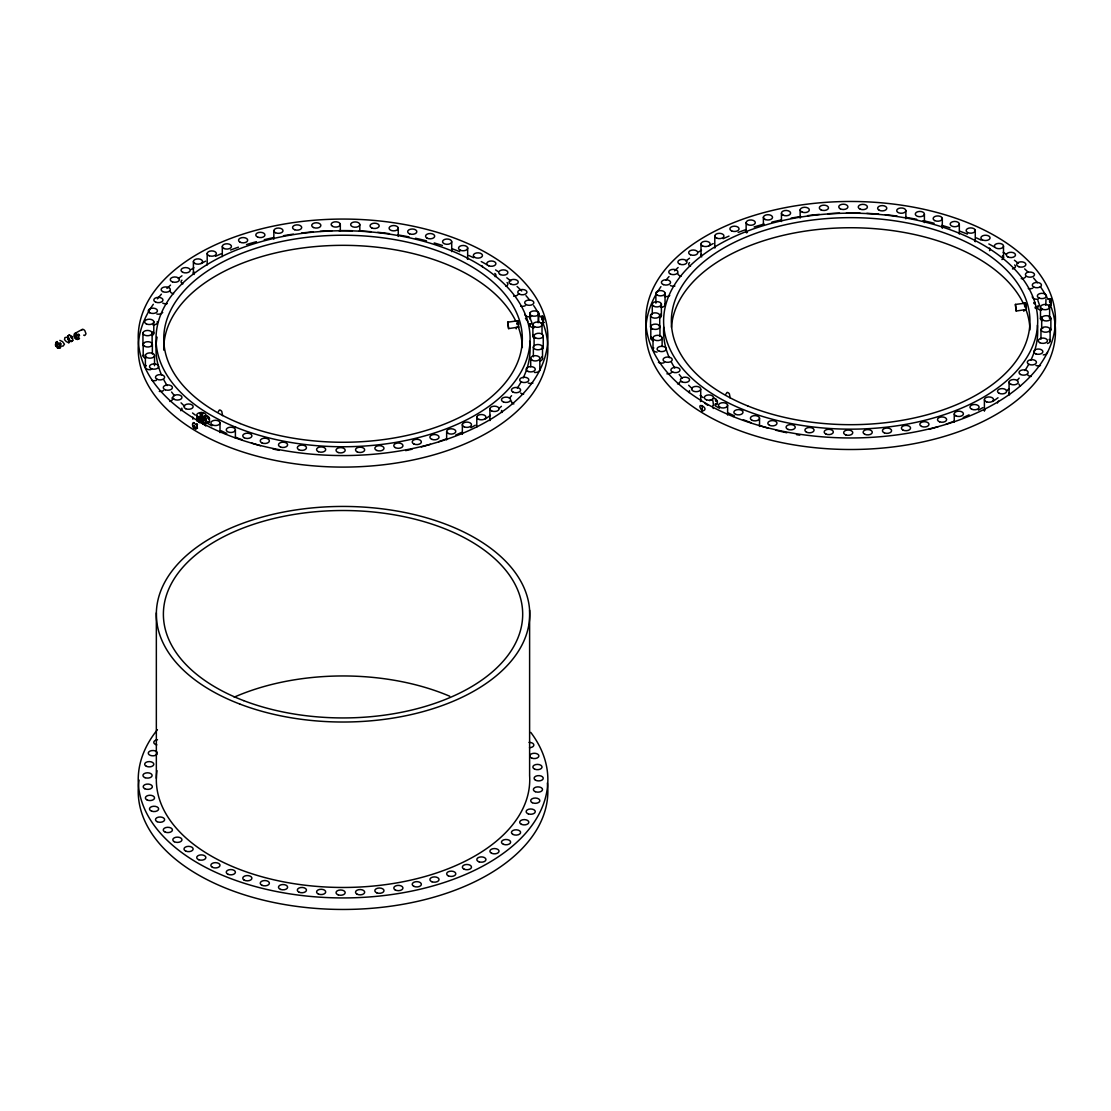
<?xml version="1.0" encoding="UTF-8"?>
<svg xmlns="http://www.w3.org/2000/svg" width="1111" height="1111" viewBox="0 0 1111 1111"><rect width="100%" height="100%" fill="white"/><g stroke="black" fill="none" stroke-linecap="round" stroke-linejoin="round"><path stroke-width="1.5" d="M201.41 422.791L201.41 412.514L200.216 412.598A4.583 2.653 0 0 0 196.828 415.792L196.8 420.902M530.447 318.468L529.933 312.746M202.563 417.736L204.618 417.667L205.966 419.708L202.563 421.611L201.23 419.597C209.049 406.626 214.451 429.693 202.563 421.611L202.591 412.625L201.41 412.514M205.785 423.555L205.966 415.847M218.298 411.653L219.464 409.987A3.347 1.889 61.2 0 1 221.769 411.389L222.617 415.639M518.781 327.065L517.879 320.732L507.658 322.204L508.588 328.606L518.781 327.065L516.24 327.453L516.24 328.898M542.668 320.121L543.557 322.829L543.279 316.76L540.932 316.704L542.848 316.191M725.914 394.058L727.066 392.391A3.347 1.889 61.2 0 1 729.371 393.794L730.219 398.044M1026.397 309.483L1025.495 303.136L1015.343 304.442L1016.19 311.024L1026.397 309.483L1023.842 309.872L1023.842 311.302M1050.45 303.345L1051.27 305.192L1050.881 299.165L1048.534 299.123L1050.45 298.595M517.476 321.523L517.879 320.732M1025.495 303.136L1025.078 305.344M59.841 340.383L62.48 341.577L64.452 344.202L63.119 346.063L61.063 346.132M55.842 342.577C59.98 339.272 52.661 344.507 56.647 346.854C57.591 350.243 63.605 345.549 58.952 348.257M68.493 336.022L69.521 335.05L71.826 336.452L72.965 340.147L70.91 341.702L72.715 340.674M74.34 333.856C72.548 336.411 77.645 342.244 78.673 337.841C78.27 332.133 72.423 333.953 75.52 333.217M192.745 423.235C191.328 425.513 194.953 430.999 196.994 427.888C198.841 424.402 191.411 422.458 193.925 422.583M163.761 350.132A179.288 103.517 0 0 1 317.899 246.35A179.288 103.517 0 0 1 515.879 321.343L516.226 320.94M542.154 322.718L543.654 322.787M1023.828 303.345L1025.175 303.456M1049.756 305.136L1051.27 305.192M81.478 330.328L82.561 329.328A3.347 1.889 61.2 0 1 84.867 330.731L86.019 333.8L84.867 335.466A3.347 1.889 61.2 0 1 83.714 335.133M59.841 347.743L59.452 344.229L56.203 342.244M717.22 403.751L715.415 404.765L717.22 403.751L717.47 401.807L715.748 398.918L713.581 398.252M69.063 335.175L67.743 336.036L69.521 335.05M204.646 416.694L205.493 416.208M709.443 400.654L711.54 399.849L712.929 400.835L713.484 405.418L712.734 405.862M55.842 345.313L57.022 344.66L57.397 345.465L56.203 346.118M58.952 343.521L60.188 342.841L60.661 343.563L61.036 344.354L59.841 345.007M68.715 338.244L67.743 338.772L68.59 340.299L69.521 339.785L68.493 337.438M71.826 336.452L70.91 336.952L71.757 338.466L72.715 337.938M59.452 344.229L60.661 343.563M71.382 337.675L72.326 337.161M68.118 339.577L69.063 339.049M74.34 336.605L75.52 335.953M77.451 334.8L78.687 334.119L79.159 334.842L79.534 335.633L78.339 336.286M77.951 335.508L79.159 334.842M70.049 340.41L68.771 341.119L68.771 342.563M75.145 338.133L76.367 337.466M77.451 339.535L79.534 338.383L78.687 338.869M201.841 418.25L206.424 415.708M201.41 418.875L205.396 416.681M201.23 419.597L205.327 417.347M201.41 420.291L205.396 418.097M192.745 425.971L193.925 425.332L194.772 426.846L193.55 427.513M201.841 420.986L205.618 418.903M208.729 417.111L207.813 417.611L208.66 419.125L209.618 418.597M193.106 426.777L194.3 426.124M196.355 424.888L197.564 424.221M208.285 418.333L209.229 417.819M206.424 420.444L205.493 420.958L204.646 419.444M194.078 428.152L195.717 427.249M195.855 428.915L197.564 428.096M205.521 423.61L209.618 421.333M714.026 398.113L712.637 398.766M716.331 399.516L715.415 400.029L716.262 401.543L717.22 401.015M715.887 400.752L716.831 400.224M75.895 332.869L82.103 329.481M508.588 328.606L507.88 321.982M1016.19 311.024L1015.482 304.386M526.572 318.246L525.475 318.343M1035.035 307.233L1035.383 308.427M72.326 341.035L70.618 340.896M541.043 316.441L542.668 316.246M515.962 321.246L517.559 321.051M543.557 318.079L541.89 318.288L542.154 319.982L543.751 319.787M542.029 319.107L543.654 318.913M518.587 322.621L516.934 322.829L517.184 324.523L518.781 324.329M517.073 323.648L518.698 323.454M541.196 322.912L543.751 322.523M1023.689 303.4L1025.314 303.192M1051.159 300.498L1049.492 300.706L1049.756 302.4L1051.353 302.192M1035.174 303.317L1033.897 303.484L1033.785 302.65L1035.035 302.498L1035.285 304.192M1049.645 301.525L1051.27 301.317M1026.189 305.039L1024.536 305.247L1024.8 306.942L1026.397 306.733M1024.675 306.067L1026.3 305.858M1051.353 304.942L1048.812 305.331L1048.812 306.761M716.331 404.265L715.123 403.96M208.729 421.847L207.521 421.555M704.86 403.362L705.568 403.724M196.828 415.792L199.994 417.708A4.583 2.653 0 0 0 205.702 415.917A4.583 2.653 0 0 0 202.591 412.625M529.933 317.843L531.975 322.884L530.905 324.356L529.822 323.912M702.249 411.028C711.457 409.042 693.736 399.71 702.249 411.028L702.249 405.557M1037.868 300.442L1039.577 305.289L1038.521 306.761L1037.424 306.317M197.452 421L198.647 421.722M1045.993 299.276L1045.77 305.164M706.249 404.14L707.624 405.265M199.383 422.249L200.022 422.847L199.994 417.708M197.258 426.027L196.744 423.777M538.155 322.759L538.391 312.344M526.058 319.51L527.419 320.093L527.683 321.787M538.668 314.371L538.682 322.093M1050.881 299.165L1050.881 304.65M1050.867 318.274L1050.867 329.814M1050.117 329.8A4.583 2.653 0 0 1 1042.91 331.731A4.583 2.653 0 0 1 1043.604 327.162A4.583 2.653 0 0 1 1050.117 329.8L1050.117 341.327M1049.617 306.775L1049.617 318.301A4.583 2.653 0 0 0 1049.326 317.635M1041.687 318.343L1041.687 328.231M1040.965 329.328L1040.965 339.216M1040.493 307.372L1040.493 318.899M1009.08 382.017L1009.08 393.544M1003.511 246.239A4.583 2.653 0 0 1 996.345 248.239A4.583 2.653 0 0 1 996.942 243.656A4.583 2.653 0 0 1 1003.511 246.239L1003.511 257.766M984.402 399.585L984.402 411.126M975.264 230.213L975.264 241.74A4.583 2.653 0 0 0 974.958 241.073M959.321 224.186A4.583 2.653 0 0 1 952.294 226.325A4.583 2.653 0 0 1 952.585 221.742A4.583 2.653 0 0 1 959.321 224.186L959.321 234.06M954.252 414L954.252 422.236M942.309 218.409L942.309 228.297M924.408 214.34A4.583 2.653 0 0 1 917.172 216.214A4.583 2.653 0 0 1 917.964 211.659A4.583 2.653 0 0 1 924.408 214.34L924.408 222.575M905.868 210.618A4.583 2.653 0 0 1 898.98 212.909A4.583 2.653 0 0 1 898.98 208.326A4.583 2.653 0 0 1 905.868 210.618L905.868 218.853M800.142 209.854L800.142 218.089M781.45 213.298L781.45 221.533M763.396 217.117L763.396 225.352M759.535 418.208L759.535 426.443M746.134 222.644L746.134 232.532M727.608 405.14L727.608 415.028M714.79 235.838L714.79 247.364M700.999 244.059L700.999 255.599M700.722 389.364A4.583 2.653 0 0 1 693.403 391.155A4.583 2.653 0 0 1 694.389 386.6A4.583 2.653 0 0 1 700.722 389.364L700.722 400.904M665.045 293.151L665.045 304.678M662.128 338.216A4.583 2.653 0 0 1 654.879 340.105A4.583 2.653 0 0 1 655.671 335.536A4.583 2.653 0 0 1 662.128 338.216L662.128 346.451M661.392 303.956L661.392 315.482M659.962 326.592L659.962 336.48M659.726 315.593A4.583 2.653 0 0 1 652.699 317.746A4.583 2.653 0 0 1 652.99 313.149A4.583 2.653 0 0 1 659.726 315.593L659.726 327.12M655.879 293.276L655.879 303.164M653.004 337.688L653.004 349.215M652.282 304.608L652.282 314.496M650.796 326.926L650.796 338.452M650.546 315.399L650.546 326.926M543.251 335.869L543.251 347.396M542.515 347.382A4.583 2.653 0 0 1 535.308 349.326A4.583 2.653 0 0 1 536.002 344.757A4.583 2.653 0 0 1 542.515 347.382L542.515 358.922M542.015 324.37L542.015 334.258M539.849 358.117L539.849 369.644A4.583 2.653 0 0 0 539.599 368.963M534.085 335.939L534.085 345.827M533.363 346.924L533.363 356.812M532.891 324.967L532.891 336.494M530.697 358.506L530.697 366.741M530.225 314.76L530.225 319.288M530.225 324.356L530.225 326.287M529.614 610.189L529.614 775.645A186.704 107.795 0 0 1 338.716 887.439A186.704 107.795 0 0 1 156.984 770.659M489.895 409.098L489.895 420.625A4.583 2.653 0 0 1 490.284 419.278M476.786 417.18L476.786 427.068M467.662 247.795L467.662 259.335A4.583 2.653 0 0 0 467.356 258.655M462.357 424.471L462.357 434.359M451.719 241.767A4.583 2.653 0 0 1 444.692 243.92A4.583 2.653 0 0 1 444.983 239.323A4.583 2.653 0 0 1 451.719 241.767L451.719 251.655M446.65 431.596L446.65 439.831M398.266 228.213A4.583 2.653 0 0 1 391.378 230.505A4.583 2.653 0 0 1 391.378 225.908A4.583 2.653 0 0 1 398.266 228.213L398.266 236.449M359.811 224.741A4.583 2.653 0 0 1 352.687 226.783A4.583 2.653 0 0 1 353.187 222.2A4.583 2.653 0 0 1 359.811 224.741L359.811 231.338M340.313 224.339L340.313 230.921M273.848 230.894L273.848 239.129M235.393 430.068A4.583 2.653 0 0 1 228.186 432.012A4.583 2.653 0 0 1 228.88 427.443A4.583 2.653 0 0 1 235.393 430.068L235.393 438.303M222.297 246.725L222.297 256.613M220.006 422.735L220.006 432.61M207.188 253.433L207.188 264.96A4.583 2.653 0 0 1 207.396 264.279M200.216 412.598L200.216 422.472M198.897 417.43L198.897 421.958M197.966 416.986L197.966 421.319M193.397 261.654L193.397 273.181M156.345 612.883L156.345 778.325M154.526 355.798A4.583 2.653 0 0 1 147.277 357.686A4.583 2.653 0 0 1 148.069 353.117A4.583 2.653 0 0 1 154.526 355.798L154.526 365.686M153.79 321.537L153.79 333.078M152.36 344.188L152.36 354.062M152.124 333.189A4.583 2.653 0 0 1 145.097 335.328A4.583 2.653 0 0 1 145.388 330.745A4.583 2.653 0 0 1 152.124 333.189L152.124 344.716M145.388 355.27L145.388 366.811M143.194 344.507L143.194 356.048M142.944 332.994L142.944 344.521M77.312 337.869L77.312 339.299M76.242 333.758L76.242 339.244M58.814 346.576L58.814 348.021M57.744 342.48L57.744 347.965M529.03 742.398A4.583 2.653 0 0 1 533.835 744.912A4.583 2.653 0 0 1 529.489 747.689M547.362 782.991A204.827 118.252 0 0 1 340.48 909.451A204.827 118.252 0 0 1 139.125 780.061M530.766 732.385A204.827 118.252 0 0 1 340.48 897.924A204.827 118.252 0 0 1 157.415 729.705M156.859 744.87A4.583 2.653 0 0 1 153.804 742.176A4.583 2.653 0 0 1 157.526 739.759M157.318 753.786A4.583 2.653 0 0 1 150.318 755.383A4.583 2.653 0 0 1 150.138 751.036A4.583 2.653 0 0 1 157.262 752.425M234.213 697.152A179.649 103.712 0 0 1 449.719 696.222M507.06 282.541A4.583 2.653 0 0 1 505.936 286.221M518.101 294.304A4.583 2.653 0 0 1 513.615 296.234M494.812 273.431A4.583 2.653 0 0 1 495.117 276.653M481.799 265.626A4.583 2.653 0 0 1 482.48 266.946M529.641 341.341A187.051 108.003 0 0 1 523.198 377.907M520.878 382.323A187.051 108.003 0 0 1 517.282 388.114M511.574 395.697A187.051 108.003 0 0 1 509.491 398.113M501.422 406.307A187.051 108.003 0 0 1 498.895 408.556M490.409 415.361A187.051 108.003 0 0 1 485.16 419.055M475.314 425.207A187.051 108.003 0 0 1 470.842 427.707M461.482 432.429A187.051 108.003 0 0 1 455.621 435.095M446.483 438.831A187.051 108.003 0 0 1 438.581 441.692M430.443 444.317A187.051 108.003 0 0 1 421.319 446.928M411.973 449.233A187.051 108.003 0 0 1 405.626 450.622M279.264 450.372A187.051 108.003 0 0 1 272.931 448.969M260.543 445.775A187.051 108.003 0 0 1 251.544 443.039M241.948 439.706A187.051 108.003 0 0 1 235.754 437.303M226.769 433.443A187.051 108.003 0 0 1 221.02 430.707M211.868 425.832A187.051 108.003 0 0 1 207.521 423.277M195.355 415.125A187.051 108.003 0 0 1 192.536 412.973M184.648 406.293A187.051 108.003 0 0 1 181.051 402.835M174.51 395.697A187.051 108.003 0 0 1 171.594 392.03M167.15 385.6A187.051 108.003 0 0 1 163.803 379.754M161.692 375.31A187.051 108.003 0 0 1 157.082 337.133M518.323 327.065A179.288 103.517 0 0 1 522.323 347.549M543.279 323.968A204.827 118.252 0 0 1 325.19 466.648A204.827 118.252 0 0 1 153.318 304.275M157.415 298.873A204.827 118.252 0 0 1 161.428 294.165M166.956 288.443A204.827 118.252 0 0 1 170.525 285.096M178.246 278.625A204.827 118.252 0 0 1 181.954 275.806M191.175 269.501A204.827 118.252 0 0 1 193.939 267.765M201.133 263.571A204.827 118.252 0 0 1 205.604 261.154M215.52 256.308A204.827 118.252 0 0 1 221.408 253.697M230.56 250.017A204.827 118.252 0 0 1 238.421 247.184M246.517 244.545A204.827 118.252 0 0 1 256.474 241.67M264.265 239.684A204.827 118.252 0 0 1 273.792 237.56M283.486 235.699A204.827 118.252 0 0 1 293.332 234.129M301.623 233.032A204.827 118.252 0 0 1 313.358 231.838M320.107 231.338A204.827 118.252 0 0 1 331.981 230.755M338.786 230.616A204.827 118.252 0 0 1 352.395 230.713M359.186 230.963A204.827 118.252 0 0 1 371.046 231.699M377.768 232.296A204.827 118.252 0 0 1 389.447 233.671M397.696 234.879A204.827 118.252 0 0 1 409.084 236.907M415.486 238.24A204.827 118.252 0 0 1 426.499 240.851M434.207 242.948A204.827 118.252 0 0 1 442.414 245.448M452.01 248.711A204.827 118.252 0 0 1 459.76 251.669M468.745 255.474A204.827 118.252 0 0 1 473.522 257.683M481.23 261.557A204.827 118.252 0 0 1 487.146 264.807M495.589 269.931A204.827 118.252 0 0 1 498.284 271.709M506.824 277.833A204.827 118.252 0 0 1 510.824 281.014M517.073 286.485A204.827 118.252 0 0 1 521.684 290.999M525.947 295.623A204.827 118.252 0 0 1 529.85 300.359M533.697 305.636A204.827 118.252 0 0 1 540.21 316.816M181.773 408.154A4.583 2.653 0 0 1 180.746 410.737M192.8 417.125A4.583 2.653 0 0 1 192.828 419.166M202.591 424.152A4.583 2.653 0 0 1 204.618 424.874M205.327 425.43A4.583 2.653 0 0 1 205.757 426.068M501.936 412.487A4.583 2.653 0 0 1 501.7 410.459M513.865 403.96A4.583 2.653 0 0 1 511.532 401.029M523.684 394.044A4.583 2.653 0 0 1 520.628 393.044M532.891 383.114A4.583 2.653 0 0 1 528.308 383.045M539.779 370.338A4.583 2.653 0 0 1 534.419 372.449M541.46 356.978A4.583 2.653 0 0 1 539.877 361.089M542.612 346.076A4.583 2.653 0 0 1 541.96 349.285M534.585 338.272A4.583 2.653 0 0 1 533.863 334.55M534.072 327.731A4.583 2.653 0 0 1 530.447 323.648M530.669 316.732A4.583 2.653 0 0 1 524.67 314.344M525.225 305.747A4.583 2.653 0 0 1 520.684 306.136M194.119 274.486A4.583 2.653 0 0 1 193.897 271.848M182.898 283.902A4.583 2.653 0 0 1 181.926 280.194M173.594 293.707A4.583 2.653 0 0 1 170.247 291.124M167.303 303.595A4.583 2.653 0 0 1 162.775 303.136M162.706 312.413A4.583 2.653 0 0 1 162.164 313.024M161.373 313.538A4.583 2.653 0 0 1 156.859 314.038M157.262 321.593A4.583 2.653 0 0 1 152.971 324.981M152.887 331.8A4.583 2.653 0 0 1 151.999 335.508M151.596 343.382A4.583 2.653 0 0 1 151.415 346.035M144.166 346.424A4.583 2.653 0 0 1 143.652 343.216M145.735 358.256A4.583 2.653 0 0 1 143.666 354.701M150.707 369.685A4.583 2.653 0 0 1 146.055 368.463A4.583 2.653 0 0 1 146.235 365.519M156.359 380.365A4.583 2.653 0 0 1 151.763 380.365M163.595 390.475A4.583 2.653 0 0 1 159.304 391.405M171.955 397.932A4.583 2.653 0 0 1 169.886 401.488M1050.881 306.372A204.827 118.252 0 0 1 840.43 449.358A204.827 118.252 0 0 1 655.684 294.984M657.309 292.193A204.827 118.252 0 0 1 660.934 286.68M665.975 280.097A204.827 118.252 0 0 1 669.03 276.57M674.558 270.848A204.827 118.252 0 0 1 678.127 267.501M685.848 261.029A204.827 118.252 0 0 1 689.556 258.21M698.777 251.905A204.827 118.252 0 0 1 701.541 250.169M708.735 245.975A204.827 118.252 0 0 1 713.206 243.573M723.122 238.712A204.827 118.252 0 0 1 729.01 236.101M738.162 232.421A204.827 118.252 0 0 1 746.023 229.588M754.119 226.95A204.827 118.252 0 0 1 764.076 224.075M771.867 222.089A204.827 118.252 0 0 1 781.394 219.964M791.088 218.103A204.827 118.252 0 0 1 800.934 216.534M807.558 215.645A204.827 118.252 0 0 1 819.279 214.395M827.709 213.743A204.827 118.252 0 0 1 839.583 213.173M846.388 213.02A204.827 118.252 0 0 1 860.011 213.118M866.802 213.368A204.827 118.252 0 0 1 878.648 214.104M885.37 214.715A204.827 118.252 0 0 1 897.049 216.076M905.298 217.284A204.827 118.252 0 0 1 916.686 219.311M923.088 220.645A204.827 118.252 0 0 1 934.115 223.255M941.809 225.352A204.827 118.252 0 0 1 950.03 227.852M959.612 231.13A204.827 118.252 0 0 1 967.362 234.074M976.347 237.879A204.827 118.252 0 0 1 981.124 240.101M988.832 243.962A204.827 118.252 0 0 1 994.748 247.211M1003.205 252.35A204.827 118.252 0 0 1 1005.899 254.113M1014.426 260.238A204.827 118.252 0 0 1 1018.426 263.418M1024.675 268.89A204.827 118.252 0 0 1 1028.161 272.264A4.583 2.653 0 0 1 1034.522 274.848A4.583 2.653 0 0 1 1027.244 276.681A4.583 2.653 0 0 1 1028.133 272.126M1033.549 278.028A204.827 118.252 0 0 1 1037.452 282.763M1040.354 286.68A204.827 118.252 0 0 1 1045.604 294.984M1046.368 296.387A204.827 118.252 0 0 1 1047.812 299.22M1037.41 325.287A187.051 108.003 0 0 1 1034.438 351.326M1033.924 352.84A187.051 108.003 0 0 1 1030.8 360.311M1028.48 364.727A187.051 108.003 0 0 1 1024.898 370.532M1019.176 378.115A187.051 108.003 0 0 1 1017.093 380.517M1009.024 388.711A187.051 108.003 0 0 1 1006.497 390.975M998.011 397.766A187.051 108.003 0 0 1 992.762 401.474M982.916 407.612A187.051 108.003 0 0 1 978.444 410.112M969.084 414.834A187.051 108.003 0 0 1 963.223 417.5M954.085 421.236A187.051 108.003 0 0 1 946.183 424.096M938.045 426.735A187.051 108.003 0 0 1 928.921 429.332M799.781 435.179A187.051 108.003 0 0 1 796.518 434.623M786.866 432.776A187.051 108.003 0 0 1 775.839 430.235M768.145 428.179A187.051 108.003 0 0 1 759.146 425.444M751.119 422.694A187.051 108.003 0 0 1 743.356 419.722M734.385 415.847A187.051 108.003 0 0 1 728.635 413.111M719.484 408.251A187.051 108.003 0 0 1 715.123 405.682M702.957 397.53A187.051 108.003 0 0 1 700.138 395.377M692.264 388.711A187.051 108.003 0 0 1 688.653 385.253M682.112 378.115A187.051 108.003 0 0 1 679.196 374.435M674.752 368.005A187.051 108.003 0 0 1 671.419 362.158M669.294 357.714A187.051 108.003 0 0 1 663.711 327.217M671.475 327.384A179.288 103.517 0 0 1 829.931 228.435A179.288 103.517 0 0 1 1023.495 303.747M1025.925 309.483A179.288 103.517 0 0 1 1029.925 329.967M700.402 399.543A4.583 2.653 0 0 1 700.43 401.571M712.929 407.834A4.583 2.653 0 0 1 713.359 408.487M984.554 410.431A4.583 2.653 0 0 1 985.013 409.792M997.511 403.029A4.583 2.653 0 0 1 998.525 401.099M1009.538 394.891A4.583 2.653 0 0 1 1009.302 392.863M1020.495 385.975A4.583 2.653 0 0 1 1019.023 384.128M1031.286 376.448A4.583 2.653 0 0 1 1027.314 374.185M1040.493 365.519A4.583 2.653 0 0 1 1035.91 365.463M1047.451 352.048A4.583 2.653 0 0 1 1043.215 354.895M1049.062 339.397A4.583 2.653 0 0 1 1047.479 343.493M1050.214 328.495A4.583 2.653 0 0 1 1049.562 331.689M1042.271 328.55A4.583 2.653 0 0 1 1042.993 327.995M1042.201 320.676A4.583 2.653 0 0 1 1041.465 316.954M1041.687 310.136A4.583 2.653 0 0 1 1038.049 306.053M1038.271 299.137A4.583 2.653 0 0 1 1033.008 298.054M1032.494 297.429A4.583 2.653 0 0 1 1032.272 296.748M1032.827 288.152A4.583 2.653 0 0 1 1028.286 288.554M1025.703 276.722A4.583 2.653 0 0 1 1021.231 278.653M1014.662 264.946A4.583 2.653 0 0 1 1012.482 268.959M1002.414 255.849A4.583 2.653 0 0 1 1001.928 259.585M989.415 248.031A4.583 2.653 0 0 1 989.526 250.683M746.717 232.852A4.583 2.653 0 0 1 747.439 232.296M714.887 248.059A4.583 2.653 0 0 1 714.998 246.684M701.721 256.905A4.583 2.653 0 0 1 701.499 254.252M690.5 266.307A4.583 2.653 0 0 1 689.542 262.599M681.196 276.111A4.583 2.653 0 0 1 677.849 273.528M674.905 285.999A4.583 2.653 0 0 1 670.377 285.541M669.766 295.443A4.583 2.653 0 0 1 664.461 296.443M664.864 303.997A4.583 2.653 0 0 1 660.573 307.4M660.49 314.205A4.583 2.653 0 0 1 659.615 317.927M659.198 325.787A4.583 2.653 0 0 1 659.517 327.814M651.768 328.828A4.583 2.653 0 0 1 651.254 325.62M653.337 340.66A4.583 2.653 0 0 1 651.268 337.105M657.101 352.118A4.583 2.653 0 0 1 653.837 347.924M663.961 362.783A4.583 2.653 0 0 1 658.42 362.353M671.836 372.296A4.583 2.653 0 0 1 666.906 373.824M680.029 381.684A4.583 2.653 0 0 1 677.488 383.892M689.375 390.572A4.583 2.653 0 0 1 689.042 392.586M68.979 340.924L68.882 342.896L66.299 341.549L64.507 339.633L64.938 337.591L67.715 337.008L68.979 340.924M479.091 861.844A4.583 2.653 0 0 0 485.965 859.539A4.583 2.653 0 0 0 479.091 857.248A4.583 2.653 0 0 0 479.091 861.844M464.245 869.246A4.583 2.653 0 0 0 471.481 867.372A4.583 2.653 0 0 0 465.037 864.691A4.583 2.653 0 0 0 464.245 869.246M448.191 875.774A4.583 2.653 0 0 0 455.718 874.315A4.583 2.653 0 0 0 449.761 871.274A4.583 2.653 0 0 0 448.191 875.774M432.012 881.787A4.583 2.653 0 0 0 439.039 879.634A4.583 2.653 0 0 0 432.318 877.204A4.583 2.653 0 0 0 432.012 881.787M491.562 853.248A4.583 2.653 0 0 0 498.992 851.623A4.583 2.653 0 0 0 492.84 848.721A4.583 2.653 0 0 0 491.562 853.248M534.585 769.104A4.583 2.653 0 0 0 541.987 767.423A4.583 2.653 0 0 0 535.78 764.562A4.583 2.653 0 0 0 534.585 769.104M531.822 758.146A4.583 2.653 0 0 0 538.891 756.049A4.583 2.653 0 0 0 532.211 753.564A4.583 2.653 0 0 0 531.822 758.146M280.555 889.411A4.583 2.653 0 0 0 287.624 887.314A4.583 2.653 0 0 0 280.958 884.828A4.583 2.653 0 0 0 280.555 889.411M298.803 892.064A4.583 2.653 0 0 0 306.372 890.661A4.583 2.653 0 0 0 300.484 887.578A4.583 2.653 0 0 0 298.803 892.064M318.413 894.049A4.583 2.653 0 0 0 325.69 892.216A4.583 2.653 0 0 0 319.301 889.494A4.583 2.653 0 0 0 318.413 894.049M338.258 894.897A4.583 2.653 0 0 0 345.188 892.647A4.583 2.653 0 0 0 338.355 890.314A4.583 2.653 0 0 0 338.258 894.897M357.145 894.23A4.583 2.653 0 0 0 364.616 892.661A4.583 2.653 0 0 0 358.52 889.703A4.583 2.653 0 0 0 357.145 894.23M376.823 892.855A4.583 2.653 0 0 0 383.989 890.855A4.583 2.653 0 0 0 377.421 888.272A4.583 2.653 0 0 0 376.823 892.855M395.21 889.939A4.583 2.653 0 0 0 402.835 888.633A4.583 2.653 0 0 0 397.071 885.481A4.583 2.653 0 0 0 395.21 889.939M413.959 886.384A4.583 2.653 0 0 0 421.333 884.662A4.583 2.653 0 0 0 415.056 881.842A4.583 2.653 0 0 0 413.959 886.384M512.893 834.403A4.583 2.653 0 0 0 520.49 833.042A4.583 2.653 0 0 0 514.657 829.917A4.583 2.653 0 0 0 512.893 834.403M503.505 844.346A4.583 2.653 0 0 0 510.629 842.305A4.583 2.653 0 0 0 504.005 839.763A4.583 2.653 0 0 0 503.505 844.346M521.49 824.362A4.583 2.653 0 0 0 528.808 822.584A4.583 2.653 0 0 0 522.476 819.807A4.583 2.653 0 0 0 521.49 824.362M528.308 813.877A4.583 2.653 0 0 0 535.28 811.683A4.583 2.653 0 0 0 528.503 809.294A4.583 2.653 0 0 0 528.308 813.877M535.308 791.685A4.583 2.653 0 0 0 542.515 789.754A4.583 2.653 0 0 0 536.002 787.116A4.583 2.653 0 0 0 535.308 791.685M532.28 802.684A4.583 2.653 0 0 0 539.779 801.17A4.583 2.653 0 0 0 533.752 798.17A4.583 2.653 0 0 0 532.28 802.684M535.46 780.158A4.583 2.653 0 0 0 543.112 778.922A4.583 2.653 0 0 0 537.418 775.714A4.583 2.653 0 0 0 535.46 780.158M185.801 851.109A4.583 2.653 0 0 0 193.12 849.318A4.583 2.653 0 0 0 186.787 846.554A4.583 2.653 0 0 0 185.801 851.109M198.897 859.789A4.583 2.653 0 0 0 205.882 857.595A4.583 2.653 0 0 0 199.091 855.206A4.583 2.653 0 0 0 198.897 859.789M212.437 867.302A4.583 2.653 0 0 0 219.936 865.788A4.583 2.653 0 0 0 213.909 862.789A4.583 2.653 0 0 0 212.437 867.302M228.186 874.371A4.583 2.653 0 0 0 235.393 872.427A4.583 2.653 0 0 0 228.88 869.802A4.583 2.653 0 0 0 228.186 874.371M244.128 880.093A4.583 2.653 0 0 0 251.78 878.843A4.583 2.653 0 0 0 246.1 875.649A4.583 2.653 0 0 0 244.128 880.093M261.946 885.273A4.583 2.653 0 0 0 269.348 883.606A4.583 2.653 0 0 0 263.126 880.731A4.583 2.653 0 0 0 261.946 885.273M146.416 766.326A4.583 2.653 0 0 0 153.776 764.59A4.583 2.653 0 0 0 147.499 761.785A4.583 2.653 0 0 0 146.416 766.326M145.097 777.7A4.583 2.653 0 0 0 152.124 775.547A4.583 2.653 0 0 0 145.388 773.103A4.583 2.653 0 0 0 145.097 777.7M144.736 788.699A4.583 2.653 0 0 0 152.276 787.241A4.583 2.653 0 0 0 146.319 784.199A4.583 2.653 0 0 0 144.736 788.699M151.763 811.211A4.583 2.653 0 0 0 158.651 808.905A4.583 2.653 0 0 0 151.763 806.614A4.583 2.653 0 0 0 151.763 811.211M147.277 800.059A4.583 2.653 0 0 0 154.526 798.17A4.583 2.653 0 0 0 148.069 795.49A4.583 2.653 0 0 0 147.277 800.059M157.137 821.682A4.583 2.653 0 0 0 164.567 820.057A4.583 2.653 0 0 0 158.415 817.154A4.583 2.653 0 0 0 157.137 821.682M165.303 832.153A4.583 2.653 0 0 0 172.427 830.111A4.583 2.653 0 0 0 165.803 827.57A4.583 2.653 0 0 0 165.303 832.153M174.26 841.707A4.583 2.653 0 0 0 181.857 840.36A4.583 2.653 0 0 0 176.024 837.236A4.583 2.653 0 0 0 174.26 841.707M239.795 704.041A186.704 107.795 0 0 0 529.378 620.938A186.704 107.795 0 0 0 259.946 517.698A186.704 107.795 0 0 0 239.795 704.041M243.698 700.638A179.649 103.712 0 0 0 522.337 620.688A179.649 103.712 0 0 0 263.085 521.351A179.649 103.712 0 0 0 243.698 700.638M294.734 229.769A4.583 2.653 0 0 0 301.72 227.574A4.583 2.653 0 0 0 294.929 225.186A4.583 2.653 0 0 0 294.734 229.769M275.431 232.699A4.583 2.653 0 0 0 282.93 231.185A4.583 2.653 0 0 0 276.903 228.199A4.583 2.653 0 0 0 275.431 232.699M257.724 237.115A4.583 2.653 0 0 0 264.932 235.171A4.583 2.653 0 0 0 258.419 232.546A4.583 2.653 0 0 0 257.724 237.115M239.907 242.101A4.583 2.653 0 0 0 247.559 240.851A4.583 2.653 0 0 0 241.865 237.657A4.583 2.653 0 0 0 239.907 242.101M511.338 284.333A4.583 2.653 0 0 0 518.268 282.097A4.583 2.653 0 0 0 511.435 279.75A4.583 2.653 0 0 0 511.338 284.333M500.353 274.556A4.583 2.653 0 0 0 507.824 272.987A4.583 2.653 0 0 0 501.728 270.029A4.583 2.653 0 0 0 500.353 274.556M488.743 265.821A4.583 2.653 0 0 0 495.909 263.835A4.583 2.653 0 0 0 489.34 261.252A4.583 2.653 0 0 0 488.743 265.821M474.73 257.391A4.583 2.653 0 0 0 482.355 256.099A4.583 2.653 0 0 0 476.591 252.933A4.583 2.653 0 0 0 474.73 257.391M460.287 250.225A4.583 2.653 0 0 0 467.648 248.489A4.583 2.653 0 0 0 461.371 245.67A4.583 2.653 0 0 0 460.287 250.225M427.082 238.157A4.583 2.653 0 0 0 434.609 236.685A4.583 2.653 0 0 0 428.652 233.657A4.583 2.653 0 0 0 427.082 238.157M409.556 233.81A4.583 2.653 0 0 0 416.806 231.921A4.583 2.653 0 0 0 410.348 229.241A4.583 2.653 0 0 0 409.556 233.81M371.699 227.894A4.583 2.653 0 0 0 379.143 226.269A4.583 2.653 0 0 0 372.99 223.367A4.583 2.653 0 0 0 371.699 227.894M332.606 226.38A4.583 2.653 0 0 0 340.202 225.033A4.583 2.653 0 0 0 334.369 221.908A4.583 2.653 0 0 0 332.606 226.38M313.524 227.533A4.583 2.653 0 0 0 320.843 225.755A4.583 2.653 0 0 0 314.51 222.978A4.583 2.653 0 0 0 313.524 227.533M235.754 427.221A187.051 108.003 0 0 0 529.391 348.16A187.051 108.003 0 0 0 263.987 240.879A187.051 108.003 0 0 0 235.754 427.221M240.198 423.541A179.288 103.517 0 0 0 521.642 347.771A179.288 103.517 0 0 0 267.265 244.934A179.288 103.517 0 0 0 240.198 423.541M225.561 434.179A204.827 118.252 0 0 0 547.084 347.618A204.827 118.252 0 0 0 256.474 230.144A204.827 118.252 0 0 0 225.561 434.179M174.26 399.349A4.583 2.653 0 0 0 181.857 398.002A4.583 2.653 0 0 0 176.024 394.877A4.583 2.653 0 0 0 174.26 399.349M224.005 248.503A4.583 2.653 0 0 0 231.407 246.823A4.583 2.653 0 0 0 225.186 243.962A4.583 2.653 0 0 0 224.005 248.503M209.271 255.78A4.583 2.653 0 0 0 216.353 253.697A4.583 2.653 0 0 0 209.673 251.197A4.583 2.653 0 0 0 209.271 255.78M194.897 263.488A4.583 2.653 0 0 0 202.466 262.085A4.583 2.653 0 0 0 196.564 259.002A4.583 2.653 0 0 0 194.897 263.488M182.898 272.376A4.583 2.653 0 0 0 190.189 270.529A4.583 2.653 0 0 0 183.787 267.807A4.583 2.653 0 0 0 182.898 272.376M172.497 281.902A4.583 2.653 0 0 0 179.426 279.653A4.583 2.653 0 0 0 172.594 277.306A4.583 2.653 0 0 0 172.497 281.902M162.775 291.61A4.583 2.653 0 0 0 170.247 290.04A4.583 2.653 0 0 0 164.15 287.082A4.583 2.653 0 0 0 162.775 291.61M155.79 302.192A4.583 2.653 0 0 0 162.956 300.206A4.583 2.653 0 0 0 156.387 297.623A4.583 2.653 0 0 0 155.79 302.192M149.693 312.733A4.583 2.653 0 0 0 157.318 311.427A4.583 2.653 0 0 0 151.554 308.261A4.583 2.653 0 0 0 149.693 312.733M146.416 323.968A4.583 2.653 0 0 0 153.776 322.232A4.583 2.653 0 0 0 147.499 319.412A4.583 2.653 0 0 0 146.416 323.968M144.736 346.34A4.583 2.653 0 0 0 152.276 344.868A4.583 2.653 0 0 0 146.319 341.841A4.583 2.653 0 0 0 144.736 346.34M151.763 368.838A4.583 2.653 0 0 0 158.651 366.547A4.583 2.653 0 0 0 151.763 364.255A4.583 2.653 0 0 0 151.763 368.838M157.137 379.309A4.583 2.653 0 0 0 164.567 377.698A4.583 2.653 0 0 0 158.415 374.782A4.583 2.653 0 0 0 157.137 379.309M165.303 389.794A4.583 2.653 0 0 0 172.427 387.753A4.583 2.653 0 0 0 165.803 385.211A4.583 2.653 0 0 0 165.303 389.794M413.959 444.025A4.583 2.653 0 0 0 421.333 442.303A4.583 2.653 0 0 0 415.056 439.484A4.583 2.653 0 0 0 413.959 444.025M432.012 439.414A4.583 2.653 0 0 0 439.039 437.276A4.583 2.653 0 0 0 432.318 434.832A4.583 2.653 0 0 0 432.012 439.414M185.801 408.737A4.583 2.653 0 0 0 193.12 406.959A4.583 2.653 0 0 0 186.787 404.196A4.583 2.653 0 0 0 185.801 408.737M212.437 424.93A4.583 2.653 0 0 0 219.936 423.416A4.583 2.653 0 0 0 213.909 420.43A4.583 2.653 0 0 0 212.437 424.93M244.128 437.72A4.583 2.653 0 0 0 251.78 436.484A4.583 2.653 0 0 0 246.1 433.276A4.583 2.653 0 0 0 244.128 437.72M261.946 442.914A4.583 2.653 0 0 0 269.348 441.234A4.583 2.653 0 0 0 263.126 438.373A4.583 2.653 0 0 0 261.946 442.914M280.555 447.053A4.583 2.653 0 0 0 287.624 444.955A4.583 2.653 0 0 0 280.958 442.47A4.583 2.653 0 0 0 280.555 447.053M298.803 449.705A4.583 2.653 0 0 0 306.372 448.302A4.583 2.653 0 0 0 300.484 445.219A4.583 2.653 0 0 0 298.803 449.705M318.413 451.691A4.583 2.653 0 0 0 325.69 449.858A4.583 2.653 0 0 0 319.301 447.122A4.583 2.653 0 0 0 318.413 451.691M338.258 452.538A4.583 2.653 0 0 0 345.188 450.288A4.583 2.653 0 0 0 338.355 447.941A4.583 2.653 0 0 0 338.258 452.538M357.145 451.871A4.583 2.653 0 0 0 364.616 450.302A4.583 2.653 0 0 0 358.52 447.344A4.583 2.653 0 0 0 357.145 451.871M376.823 450.483A4.583 2.653 0 0 0 383.989 448.497A4.583 2.653 0 0 0 377.421 445.914A4.583 2.653 0 0 0 376.823 450.483M395.21 447.58A4.583 2.653 0 0 0 402.835 446.275A4.583 2.653 0 0 0 397.071 443.108A4.583 2.653 0 0 0 395.21 447.58M531.822 315.774A4.583 2.653 0 0 0 538.891 313.691A4.583 2.653 0 0 0 532.211 311.191A4.583 2.653 0 0 0 531.822 315.774M534.585 326.731A4.583 2.653 0 0 0 541.987 325.065A4.583 2.653 0 0 0 535.78 322.204A4.583 2.653 0 0 0 534.585 326.731M526.183 304.636A4.583 2.653 0 0 0 533.738 303.234A4.583 2.653 0 0 0 527.85 300.151A4.583 2.653 0 0 0 526.183 304.636M519.629 294.276A4.583 2.653 0 0 0 526.92 292.443A4.583 2.653 0 0 0 520.517 289.721A4.583 2.653 0 0 0 519.629 294.276M448.191 433.415A4.583 2.653 0 0 0 455.718 431.957A4.583 2.653 0 0 0 449.761 428.915A4.583 2.653 0 0 0 448.191 433.415M464.245 426.888A4.583 2.653 0 0 0 471.481 424.999A4.583 2.653 0 0 0 465.037 422.319A4.583 2.653 0 0 0 464.245 426.888M479.091 419.472A4.583 2.653 0 0 0 485.965 417.18A4.583 2.653 0 0 0 479.091 414.889A4.583 2.653 0 0 0 479.091 419.472M491.562 410.889A4.583 2.653 0 0 0 498.992 409.265A4.583 2.653 0 0 0 492.84 406.348A4.583 2.653 0 0 0 491.562 410.889M503.505 401.988A4.583 2.653 0 0 0 510.629 399.932A4.583 2.653 0 0 0 504.005 397.405A4.583 2.653 0 0 0 503.505 401.988M512.893 392.03A4.583 2.653 0 0 0 520.49 390.683A4.583 2.653 0 0 0 514.657 387.558A4.583 2.653 0 0 0 512.893 392.03M521.49 382.003A4.583 2.653 0 0 0 528.808 380.212A4.583 2.653 0 0 0 522.476 377.448A4.583 2.653 0 0 0 521.49 382.003M528.308 371.518A4.583 2.653 0 0 0 535.28 369.324A4.583 2.653 0 0 0 528.503 366.936A4.583 2.653 0 0 0 528.308 371.518M532.28 360.325A4.583 2.653 0 0 0 539.779 358.797A4.583 2.653 0 0 0 533.752 355.812A4.583 2.653 0 0 0 532.28 360.325M535.46 337.8A4.583 2.653 0 0 0 543.112 336.564A4.583 2.653 0 0 0 537.418 333.356A4.583 2.653 0 0 0 535.46 337.8M733.163 416.583A204.827 118.252 0 0 0 1054.686 330.023A204.827 118.252 0 0 0 764.076 212.548A204.827 118.252 0 0 0 733.163 416.583M743.356 409.626A187.051 108.003 0 0 0 1036.994 330.578A187.051 108.003 0 0 0 771.59 223.283A187.051 108.003 0 0 0 743.356 409.626M747.8 405.959A179.288 103.517 0 0 0 1029.258 330.189A179.288 103.517 0 0 0 774.867 227.352A179.288 103.517 0 0 0 747.8 405.959M706.499 399.835A4.583 2.653 0 0 0 713.484 397.641A4.583 2.653 0 0 0 706.707 395.252A4.583 2.653 0 0 0 706.499 399.835M720.039 407.348A4.583 2.653 0 0 0 727.538 405.834A4.583 2.653 0 0 0 721.511 402.835A4.583 2.653 0 0 0 720.039 407.348M735.801 414.417A4.583 2.653 0 0 0 742.995 412.473A4.583 2.653 0 0 0 736.482 409.848A4.583 2.653 0 0 0 735.801 414.417M751.744 420.139A4.583 2.653 0 0 0 759.382 418.889A4.583 2.653 0 0 0 753.702 415.695A4.583 2.653 0 0 0 751.744 420.139M769.548 425.319A4.583 2.653 0 0 0 776.95 423.652A4.583 2.653 0 0 0 770.728 420.777A4.583 2.653 0 0 0 769.548 425.319M788.157 429.457A4.583 2.653 0 0 0 795.24 427.36A4.583 2.653 0 0 0 788.56 424.874A4.583 2.653 0 0 0 788.157 429.457M806.405 432.11A4.583 2.653 0 0 0 813.974 430.707A4.583 2.653 0 0 0 808.086 427.624A4.583 2.653 0 0 0 806.405 432.11M826.015 434.095A4.583 2.653 0 0 0 833.306 432.262A4.583 2.653 0 0 0 826.903 429.54A4.583 2.653 0 0 0 826.015 434.095M845.86 434.943A4.583 2.653 0 0 0 852.79 432.693A4.583 2.653 0 0 0 845.957 430.36A4.583 2.653 0 0 0 845.86 434.943M864.747 434.276A4.583 2.653 0 0 0 872.218 432.707A4.583 2.653 0 0 0 866.122 429.749A4.583 2.653 0 0 0 864.747 434.276M884.425 432.901A4.583 2.653 0 0 0 891.591 430.901A4.583 2.653 0 0 0 885.023 428.318A4.583 2.653 0 0 0 884.425 432.901M902.812 429.985A4.583 2.653 0 0 0 910.437 428.679A4.583 2.653 0 0 0 904.673 425.527A4.583 2.653 0 0 0 902.812 429.985M921.574 426.43A4.583 2.653 0 0 0 928.935 424.708A4.583 2.653 0 0 0 922.658 421.888A4.583 2.653 0 0 0 921.574 426.43M939.614 421.833A4.583 2.653 0 0 0 946.641 419.68A4.583 2.653 0 0 0 939.92 417.25A4.583 2.653 0 0 0 939.614 421.833M955.793 415.82A4.583 2.653 0 0 0 963.334 414.361A4.583 2.653 0 0 0 957.363 411.32A4.583 2.653 0 0 0 955.793 415.82M971.847 409.292A4.583 2.653 0 0 0 979.083 407.418A4.583 2.653 0 0 0 972.639 404.737A4.583 2.653 0 0 0 971.847 409.292M986.693 401.89A4.583 2.653 0 0 0 993.567 399.585A4.583 2.653 0 0 0 986.693 397.294A4.583 2.653 0 0 0 986.693 401.89M999.164 393.294A4.583 2.653 0 0 0 1006.594 391.669A4.583 2.653 0 0 0 1000.442 388.767A4.583 2.653 0 0 0 999.164 393.294M1011.121 384.392A4.583 2.653 0 0 0 1018.231 382.351A4.583 2.653 0 0 0 1011.607 379.809A4.583 2.653 0 0 0 1011.121 384.392M1020.495 374.449A4.583 2.653 0 0 0 1028.092 373.088A4.583 2.653 0 0 0 1022.259 369.963A4.583 2.653 0 0 0 1020.495 374.449M1029.092 364.408A4.583 2.653 0 0 0 1036.41 362.63A4.583 2.653 0 0 0 1030.078 359.853A4.583 2.653 0 0 0 1029.092 364.408M1035.91 353.923A4.583 2.653 0 0 0 1042.882 351.729A4.583 2.653 0 0 0 1036.105 349.34A4.583 2.653 0 0 0 1035.91 353.923M1039.882 342.73A4.583 2.653 0 0 0 1047.381 341.216A4.583 2.653 0 0 0 1041.354 338.216A4.583 2.653 0 0 0 1039.882 342.73M1043.062 320.204A4.583 2.653 0 0 0 1050.714 318.968A4.583 2.653 0 0 0 1045.034 315.76A4.583 2.653 0 0 0 1043.062 320.204M1042.201 309.15A4.583 2.653 0 0 0 1049.589 307.469A4.583 2.653 0 0 0 1043.382 304.608A4.583 2.653 0 0 0 1042.201 309.15M1039.424 298.192A4.583 2.653 0 0 0 1046.493 296.095A4.583 2.653 0 0 0 1039.813 293.61A4.583 2.653 0 0 0 1039.424 298.192M1033.785 287.055A4.583 2.653 0 0 0 1041.354 285.638A4.583 2.653 0 0 0 1035.452 282.569A4.583 2.653 0 0 0 1033.785 287.055M1018.94 266.751A4.583 2.653 0 0 0 1025.87 264.501A4.583 2.653 0 0 0 1019.037 262.154A4.583 2.653 0 0 0 1018.94 266.751M1007.955 256.96A4.583 2.653 0 0 0 1015.426 255.391A4.583 2.653 0 0 0 1009.33 252.447A4.583 2.653 0 0 0 1007.955 256.96M982.332 239.809A4.583 2.653 0 0 0 989.957 238.504A4.583 2.653 0 0 0 984.193 235.338A4.583 2.653 0 0 0 982.332 239.809M967.889 232.63A4.583 2.653 0 0 0 975.25 230.907A4.583 2.653 0 0 0 968.986 228.088A4.583 2.653 0 0 0 967.889 232.63M934.684 220.561A4.583 2.653 0 0 0 942.225 219.103A4.583 2.653 0 0 0 936.254 216.062A4.583 2.653 0 0 0 934.684 220.561M879.301 210.298A4.583 2.653 0 0 0 886.745 208.674A4.583 2.653 0 0 0 880.592 205.771A4.583 2.653 0 0 0 879.301 210.298M860.289 209.201A4.583 2.653 0 0 0 867.413 207.146A4.583 2.653 0 0 0 860.789 204.618A4.583 2.653 0 0 0 860.289 209.201M840.208 208.785A4.583 2.653 0 0 0 847.804 207.438A4.583 2.653 0 0 0 841.971 204.313A4.583 2.653 0 0 0 840.208 208.785M821.126 209.937A4.583 2.653 0 0 0 828.459 208.16A4.583 2.653 0 0 0 822.112 205.382A4.583 2.653 0 0 0 821.126 209.937M802.336 212.187A4.583 2.653 0 0 0 809.322 209.993A4.583 2.653 0 0 0 802.545 207.59A4.583 2.653 0 0 0 802.336 212.187M783.033 215.117A4.583 2.653 0 0 0 790.532 213.604A4.583 2.653 0 0 0 784.505 210.604A4.583 2.653 0 0 0 783.033 215.117M765.326 219.52A4.583 2.653 0 0 0 772.534 217.575A4.583 2.653 0 0 0 766.021 214.951A4.583 2.653 0 0 0 765.326 219.52M747.509 224.505A4.583 2.653 0 0 0 755.161 223.269A4.583 2.653 0 0 0 749.481 220.061A4.583 2.653 0 0 0 747.509 224.505M731.607 230.907A4.583 2.653 0 0 0 739.009 229.227A4.583 2.653 0 0 0 732.788 226.366A4.583 2.653 0 0 0 731.607 230.907M716.887 238.198A4.583 2.653 0 0 0 723.955 236.101A4.583 2.653 0 0 0 717.275 233.616A4.583 2.653 0 0 0 716.887 238.198M702.499 245.892A4.583 2.653 0 0 0 710.068 244.489A4.583 2.653 0 0 0 704.166 241.406A4.583 2.653 0 0 0 702.499 245.892M690.5 254.78A4.583 2.653 0 0 0 697.791 252.947A4.583 2.653 0 0 0 691.389 250.225A4.583 2.653 0 0 0 690.5 254.78M680.099 264.307A4.583 2.653 0 0 0 687.029 262.057A4.583 2.653 0 0 0 680.196 259.724A4.583 2.653 0 0 0 680.099 264.307M670.377 274.014A4.583 2.653 0 0 0 677.849 272.445A4.583 2.653 0 0 0 671.766 269.501A4.583 2.653 0 0 0 670.377 274.014M663.392 284.61A4.583 2.653 0 0 0 670.558 282.611A4.583 2.653 0 0 0 663.989 280.028A4.583 2.653 0 0 0 663.392 284.61M657.295 295.137A4.583 2.653 0 0 0 664.92 293.832A4.583 2.653 0 0 0 659.17 290.679A4.583 2.653 0 0 0 657.295 295.137M654.018 306.372A4.583 2.653 0 0 0 661.378 304.636A4.583 2.653 0 0 0 655.101 301.831A4.583 2.653 0 0 0 654.018 306.372M652.338 328.745A4.583 2.653 0 0 0 659.878 327.287A4.583 2.653 0 0 0 653.921 324.245A4.583 2.653 0 0 0 652.338 328.745M659.379 351.257A4.583 2.653 0 0 0 666.253 348.951A4.583 2.653 0 0 0 659.379 346.66A4.583 2.653 0 0 0 659.379 351.257M664.739 361.728A4.583 2.653 0 0 0 672.183 360.103A4.583 2.653 0 0 0 666.031 357.2A4.583 2.653 0 0 0 664.739 361.728M672.905 372.199A4.583 2.653 0 0 0 680.029 370.157A4.583 2.653 0 0 0 673.405 367.616A4.583 2.653 0 0 0 672.905 372.199M681.862 381.753A4.583 2.653 0 0 0 689.459 380.406A4.583 2.653 0 0 0 683.64 377.282A4.583 2.653 0 0 0 681.862 381.753"/></g></svg>
